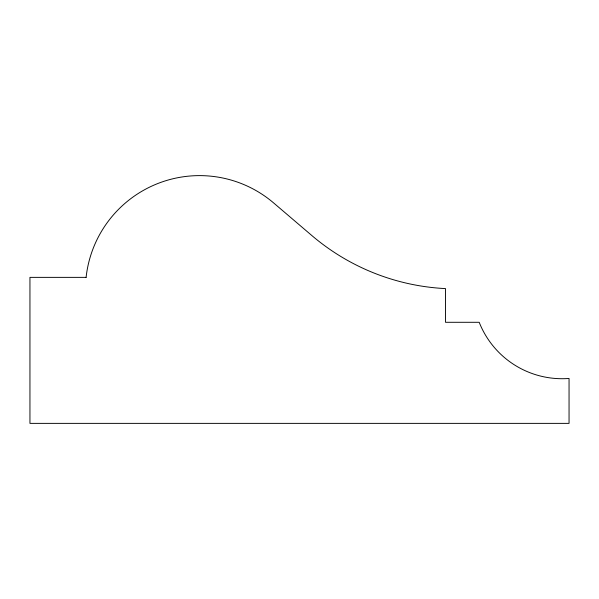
<?xml version="1.0" encoding="UTF-8"?>
<svg xmlns="http://www.w3.org/2000/svg" width="599" height="599" viewBox="0 0 599 599"><rect width="100%" height="100%" fill="white"/><g stroke="black" fill="none" stroke-linecap="round" stroke-linejoin="round"><path stroke-width="0.9" d="M86.106 277.367L29.95 277.367L29.95 423.373L569.05 423.373L569.05 378.448A89.139 89.139 0 0 1 479.2 322.292L445.506 322.292L445.506 288.598A223.12 223.12 0 0 1 311.779 235.489L273.601 202.911A114.11 114.11 0 0 0 86.106 277.367"/></g></svg>
